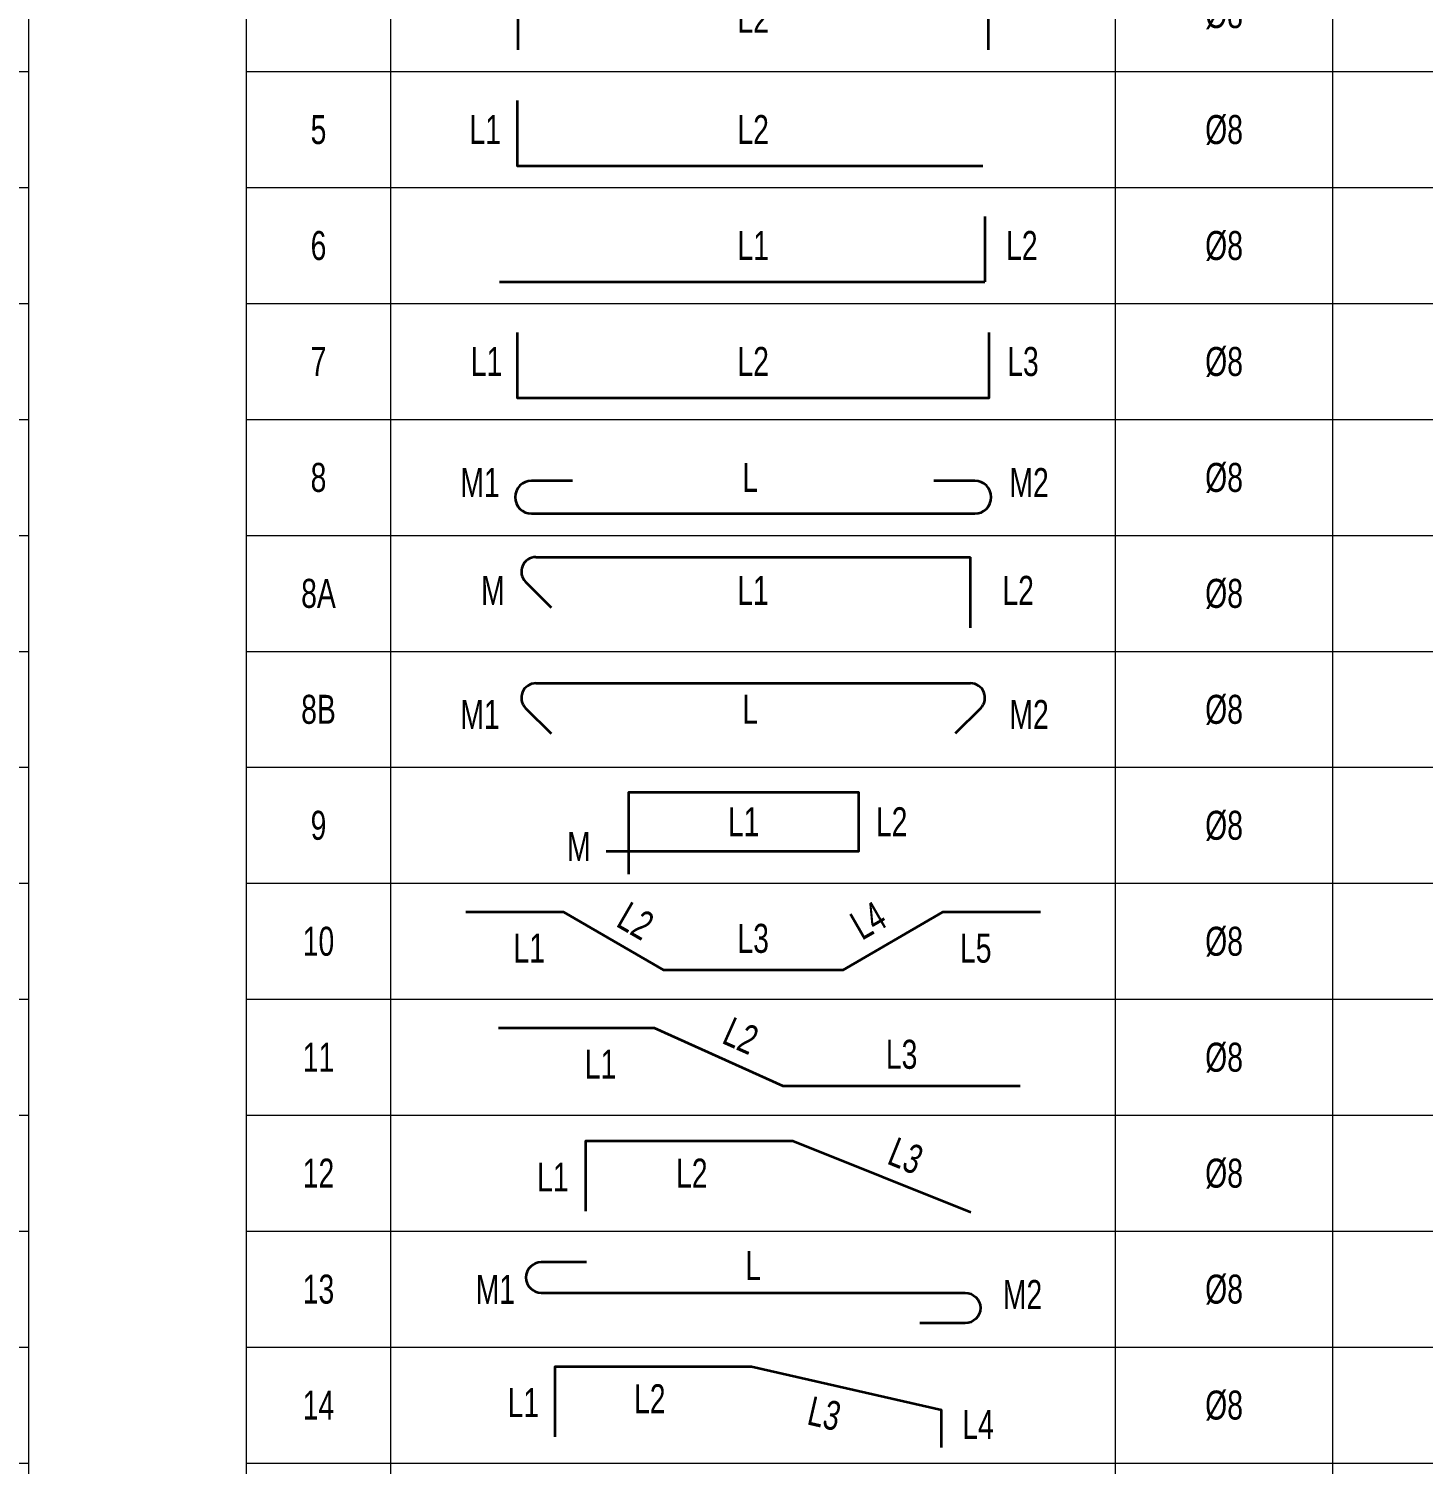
# Model space of a CAD drawing. Header units: millimetres. Extents: x -15569 to 41958, y -841 to 21330.
# Drawn here: x 19809.4 to 19905.7, y 5918.9 to 6017.9 of the extents above; entities that cross this region are included whole.
import ezdxf
from ezdxf.enums import TextEntityAlignment as Align

# ---------------------------------------------------------------- set-up
doc = ezdxf.new("R2010")
doc.units = ezdxf.units.MM
for name, color, linetype, lineweight in [('DCE_BaoBeTong', 9, 'Continuous', 20), ('Dce_text', 2, 'Continuous', 30), ('DCE_ThepChu', 6, 'Continuous', 35)]:
    doc.layers.add(name, color=color, linetype=linetype, lineweight=lineweight)
doc.styles.add('Dce_Text', font='arial.ttf', dxfattribs={"width": 0.8})

# ---------------------------------------------------------------- blocks, each defined once
blk = doc.blocks.new('TK3R1')
at = {"layer": 'DCE_BaoBeTong'}
blk.add_lwpolyline([(15, -8), (25, -8), (75, -8), (90, -8), (122.5, -8), (135, -8), (147.5, -8), (167.5, -8), (192.5, -8), (192.5, 0)], dxfattribs=at)
at = {"layer": 'Dce_text', "color": 2, "style": 'Dce_Text', "width": 0.8, "flags": 4}
for tag, p in [('SH', (20, -4)), ('SKC', (116.25, -4)), ('SL', (128.75, -4)), ('L1', (49.795, -4)), ('DK', (82.5, -4)), ('sumL', (100, -4))]:
    blk.add_attdef(tag, text='', height=2, dxfattribs=at).set_placement(p, align=Align.MIDDLE_CENTER)
blk.add_attdef('L2', text='', height=2, dxfattribs=at).set_placement((67.258, -4), align=Align.MIDDLE_LEFT)
at = {"layer": 'Dce_text', "color": 2, "style": 'Dce_Text', "width": 0.8}
blk.add_attdef('TSL', text='', height=2, dxfattribs=at).set_placement((141.25, -4), align=Align.MIDDLE_CENTER)
at = {"layer": 'Dce_text', "color": 2, "style": 'Dce_Text', "width": 0.8, "flags": 4}
for tag, p in [('Lall', (162.5, -4)), ('KL', (185.5, -4))]:
    blk.add_attdef(tag, text='', height=2, dxfattribs=at).set_placement(p, align=Align.MIDDLE_RIGHT)
blk = doc.blocks.new('TK5R1')
at = {"layer": 'DCE_BaoBeTong'}
blk.add_lwpolyline([(15, -8), (25, -8), (75, -8), (90, -8), (122.5, -8), (135, -8), (147.5, -8), (167.5, -8), (192.5, -8), (192.5, 0)], dxfattribs=at)
at = {"layer": 'Dce_text', "color": 2, "style": 'Dce_Text', "width": 0.8, "flags": 4}
for tag, p in [('SH', (20, -4)), ('L2', (50, -4)), ('SKC', (116.25, -4)), ('SL', (128.75, -4)), ('DK', (82.5, -4)), ('sumL', (100, -4))]:
    blk.add_attdef(tag, text='', height=2, dxfattribs=at).set_placement(p, align=Align.MIDDLE_CENTER)
at = {"layer": 'Dce_text', "color": 2, "style": 'Dce_Text', "width": 0.8}
blk.add_attdef('TSL', text='', height=2, dxfattribs=at).set_placement((141.25, -4), align=Align.MIDDLE_CENTER)
at = {"layer": 'Dce_text', "color": 2, "style": 'Dce_Text', "width": 0.8, "flags": 4}
for tag, p in [('Lall', (162.5, -4)), ('L1', (32.59, -4)), ('KL', (185.5, -4))]:
    blk.add_attdef(tag, text='', height=2, dxfattribs=at).set_placement(p, align=Align.MIDDLE_RIGHT)
blk = doc.blocks.new('TK6R1')
at = {"layer": 'DCE_BaoBeTong'}
blk.add_lwpolyline([(15, -8), (25, -8), (75, -8), (90, -8), (122.5, -8), (135, -8), (147.5, -8), (167.5, -8), (192.5, -8), (192.5, 0)], dxfattribs=at)
at = {"layer": 'Dce_text', "color": 2, "style": 'Dce_Text', "width": 0.8, "flags": 4}
for tag, p in [('SH', (20, -4)), ('SKC', (116.25, -4)), ('SL', (128.75, -4)), ('L1', (50, -4)), ('DK', (82.5, -4)), ('sumL', (100, -4))]:
    blk.add_attdef(tag, text='', height=2, dxfattribs=at).set_placement(p, align=Align.MIDDLE_CENTER)
blk.add_attdef('L2', text='', height=2, dxfattribs=at).set_placement((67.456, -4), align=Align.MIDDLE_LEFT)
at = {"layer": 'Dce_text', "color": 2, "style": 'Dce_Text', "width": 0.8}
blk.add_attdef('TSL', text='', height=2, dxfattribs=at).set_placement((141.25, -4), align=Align.MIDDLE_CENTER)
at = {"layer": 'Dce_text', "color": 2, "style": 'Dce_Text', "width": 0.8, "flags": 4}
for tag, p in [('Lall', (162.5, -4)), ('KL', (185.5, -4))]:
    blk.add_attdef(tag, text='', height=2, dxfattribs=at).set_placement(p, align=Align.MIDDLE_RIGHT)
blk = doc.blocks.new('TK2R1')
at = {"layer": 'DCE_BaoBeTong'}
blk.add_lwpolyline([(15, -8), (25, -8), (75, -8), (90, -8), (122.5, -8), (135, -8), (147.5, -8), (167.5, -8), (192.5, -8), (192.5, 0)], dxfattribs=at)
at = {"layer": 'Dce_text', "color": 2, "style": 'Dce_Text', "width": 0.8, "flags": 4}
for tag, p in [('SH', (20, -4)), ('SKC', (116.25, -4)), ('SL', (128.75, -4)), ('L2', (50, -4.259)), ('DK', (82.5, -4)), ('sumL', (100, -4))]:
    blk.add_attdef(tag, text='', height=2, dxfattribs=at).set_placement(p, align=Align.MIDDLE_CENTER)
at = {"layer": 'Dce_text', "color": 2, "style": 'Dce_Text', "width": 0.8}
blk.add_attdef('TSL', text='', height=2, dxfattribs=at).set_placement((141.25, -4), align=Align.MIDDLE_CENTER)
at = {"layer": 'Dce_text', "color": 2, "style": 'Dce_Text', "width": 0.8, "flags": 4}
for tag, p in [('Lall', (162.5, -4)), ('L1', (33.18, -4)), ('KL', (185.5, -4))]:
    blk.add_attdef(tag, text='', height=2, dxfattribs=at).set_placement(p, align=Align.MIDDLE_RIGHT)
blk = doc.blocks.new('TK1R1')
at = {"layer": 'DCE_BaoBeTong'}
blk.add_lwpolyline([(15, -8), (25, -8), (75, -8), (90, -8), (122.5, -8), (135, -8), (147.5, -8), (167.5, -8), (192.5, -8), (192.5, 0)], dxfattribs=at)
at = {"layer": 'Dce_text', "color": 2, "style": 'Dce_Text', "width": 0.8, "flags": 4}
for tag, p in [('SH', (20, -4)), ('SKC', (116.25, -4)), ('SL', (128.75, -4)), ('L', (50, -4)), ('DK', (82.5, -4)), ('sumL', (100, -4))]:
    blk.add_attdef(tag, text='', height=2, dxfattribs=at).set_placement(p, align=Align.MIDDLE_CENTER)
at = {"layer": 'Dce_text', "color": 2, "style": 'Dce_Text', "width": 0.8}
blk.add_attdef('TSL', text='', height=2, dxfattribs=at).set_placement((141.25, -4), align=Align.MIDDLE_CENTER)
at = {"layer": 'Dce_text', "color": 2, "style": 'Dce_Text', "width": 0.8, "flags": 4}
for tag, p in [('Lall', (162.5, -4)), ('KL', (185.5, -4))]:
    blk.add_attdef(tag, text='', height=2, dxfattribs=at).set_placement(p, align=Align.MIDDLE_RIGHT)
blk = doc.blocks.new('TK4')
at = {"layer": 'DCE_BaoBeTong'}
for p, q in [((0, -8), (0, 0)), ((25, -8), (25, 0)), ((75, -8), (75, 0)), ((90, -8), (90, 0))]:
    blk.add_line(p, q, dxfattribs=at)
for points in [[(15, -8), (25, -8), (75, -8), (90, -8), (122.5, -8), (135, -8), (147.5, -8), (167.5, -8), (192.5, -8), (192.5, 0)], [(15, 0), (15, -8)]]:
    blk.add_lwpolyline(points, dxfattribs=at)
at = {"layer": 'DCE_ThepChu'}
blk.add_lwpolyline([(33.781, -6.5), (33.781, -2), (66.219, -2), (66.219, -6.5)], dxfattribs=at)
at = {"layer": 'Dce_text', "color": 2, "style": 'Dce_Text', "width": 0.7, "flags": 4}
for tag, p in [('SH', (20, -4)), ('SKC', (116.25, -4)), ('SL', (128.75, -4)), ('L2', (50, -4.319)), ('DK', (82.5, -4)), ('sumL', (100, -4))]:
    blk.add_attdef(tag, text='', height=2, dxfattribs=at).set_placement(p, align=Align.MIDDLE_CENTER)
blk.add_attdef('L3', text='', height=2, dxfattribs=at).set_placement((67.485, -4), align=Align.MIDDLE_LEFT)
at = {"layer": 'Dce_text', "color": 2, "style": 'Dce_Text', "width": 0.7}
blk.add_attdef('TSL', text='', height=2, dxfattribs=at).set_placement((141.25, -4), align=Align.MIDDLE_CENTER)
at = {"layer": 'Dce_text', "color": 2, "style": 'Dce_Text', "width": 0.7, "flags": 4}
for tag, p in [('Lall', (162.5, -4)), ('L1', (32.425, -4)), ('KL', (185.5, -4))]:
    blk.add_attdef(tag, text='', height=2, dxfattribs=at).set_placement(p, align=Align.MIDDLE_RIGHT)
blk = doc.blocks.new('TK5')
at = {"layer": 'DCE_BaoBeTong'}
for p, q in [((0, -8), (0, 0)), ((25, -8), (25, 0)), ((75, -8), (75, 0)), ((90, -8), (90, 0))]:
    blk.add_line(p, q, dxfattribs=at)
for points in [[(15, -8), (25, -8), (75, -8), (90, -8), (122.5, -8), (135, -8), (147.5, -8), (167.5, -8), (192.5, -8), (192.5, 0)], [(15, 0), (15, -8)]]:
    blk.add_lwpolyline(points, dxfattribs=at)
at = {"layer": 'DCE_ThepChu'}
blk.add_lwpolyline([(33.718, -2), (33.718, -6.5), (65.842, -6.5)], dxfattribs=at)
at = {"layer": 'Dce_text', "color": 2, "style": 'Dce_Text', "width": 0.7, "flags": 4}
for tag, p in [('SH', (20, -4)), ('L2', (50, -4)), ('SKC', (116.25, -4)), ('SL', (128.75, -4)), ('DK', (82.5, -4)), ('sumL', (100, -4))]:
    blk.add_attdef(tag, text='', height=2, dxfattribs=at).set_placement(p, align=Align.MIDDLE_CENTER)
at = {"layer": 'Dce_text', "color": 2, "style": 'Dce_Text', "width": 0.7}
blk.add_attdef('TSL', text='', height=2, dxfattribs=at).set_placement((141.25, -4), align=Align.MIDDLE_CENTER)
at = {"layer": 'Dce_text', "color": 2, "style": 'Dce_Text', "width": 0.7, "flags": 4}
for tag, p in [('Lall', (162.5, -4)), ('L1', (32.59, -4)), ('KL', (185.5, -4))]:
    blk.add_attdef(tag, text='', height=2, dxfattribs=at).set_placement(p, align=Align.MIDDLE_RIGHT)
blk = doc.blocks.new('TK6')
at = {"layer": 'DCE_BaoBeTong'}
for p, q in [((0, -8), (0, 0)), ((25, -8), (25, 0)), ((75, -8), (75, 0)), ((90, -8), (90, 0))]:
    blk.add_line(p, q, dxfattribs=at)
for points in [[(15, -8), (25, -8), (75, -8), (90, -8), (122.5, -8), (135, -8), (147.5, -8), (167.5, -8), (192.5, -8), (192.5, 0)], [(15, 0), (15, -8)]]:
    blk.add_lwpolyline(points, dxfattribs=at)
at = {"layer": 'DCE_ThepChu'}
for p in [(65.984, -2), (32.5, -6.5)]:
    blk.add_line(p, (65.984, -6.5), dxfattribs=at)
at = {"layer": 'Dce_text', "color": 2, "style": 'Dce_Text', "width": 0.7, "flags": 4}
for tag, p in [('SH', (20, -4)), ('SKC', (116.25, -4)), ('SL', (128.75, -4)), ('L1', (50, -4)), ('DK', (82.5, -4)), ('sumL', (100, -4))]:
    blk.add_attdef(tag, text='', height=2, dxfattribs=at).set_placement(p, align=Align.MIDDLE_CENTER)
blk.add_attdef('L2', text='', height=2, dxfattribs=at).set_placement((67.456, -4), align=Align.MIDDLE_LEFT)
at = {"layer": 'Dce_text', "color": 2, "style": 'Dce_Text', "width": 0.7}
blk.add_attdef('TSL', text='', height=2, dxfattribs=at).set_placement((141.25, -4), align=Align.MIDDLE_CENTER)
at = {"layer": 'Dce_text', "color": 2, "style": 'Dce_Text', "width": 0.7, "flags": 4}
for tag, p in [('Lall', (162.5, -4)), ('KL', (185.5, -4))]:
    blk.add_attdef(tag, text='', height=2, dxfattribs=at).set_placement(p, align=Align.MIDDLE_RIGHT)
blk = doc.blocks.new('TK7')
at = {"layer": 'DCE_BaoBeTong'}
for p, q in [((0, -8), (0, 0)), ((25, -8), (25, 0)), ((75, -8), (75, 0)), ((90, -8), (90, 0))]:
    blk.add_line(p, q, dxfattribs=at)
for points in [[(15, -8), (25, -8), (75, -8), (90, -8), (122.5, -8), (135, -8), (147.5, -8), (167.5, -8), (192.5, -8), (192.5, 0)], [(15, 0), (15, -8)]]:
    blk.add_lwpolyline(points, dxfattribs=at)
at = {"layer": 'DCE_ThepChu'}
blk.add_lwpolyline([(33.715, -2), (33.715, -6.5), (66.285, -6.5), (66.285, -2)], dxfattribs=at)
at = {"layer": 'Dce_text', "color": 2, "style": 'Dce_Text', "width": 0.7, "flags": 4}
for tag, p in [('SH', (20, -4)), ('L2', (50, -4)), ('SKC', (116.25, -4)), ('SL', (128.75, -4)), ('DK', (82.5, -4)), ('sumL', (100, -4))]:
    blk.add_attdef(tag, text='', height=2, dxfattribs=at).set_placement(p, align=Align.MIDDLE_CENTER)
blk.add_attdef('L3', text='', height=2, dxfattribs=at).set_placement((67.533, -4), align=Align.MIDDLE_LEFT)
at = {"layer": 'Dce_text', "color": 2, "style": 'Dce_Text', "width": 0.7}
blk.add_attdef('TSL', text='', height=2, dxfattribs=at).set_placement((141.25, -4), align=Align.MIDDLE_CENTER)
at = {"layer": 'Dce_text', "color": 2, "style": 'Dce_Text', "width": 0.7, "flags": 4}
for tag, p in [('Lall', (162.5, -4)), ('L1', (32.684, -4)), ('KL', (185.5, -4))]:
    blk.add_attdef(tag, text='', height=2, dxfattribs=at).set_placement(p, align=Align.MIDDLE_RIGHT)
blk = doc.blocks.new('TK8')
at = {"layer": 'DCE_BaoBeTong'}
for p, q in [((0, -8), (0, 0)), ((25, -8), (25, 0)), ((75, -8), (75, 0)), ((90, -8), (90, 0))]:
    blk.add_line(p, q, dxfattribs=at)
for points in [[(15, -8), (25, -8), (75, -8), (90, -8), (122.5, -8), (135, -8), (147.5, -8), (167.5, -8), (192.5, -8), (192.5, 0)], [(15, 0), (15, -8)]]:
    blk.add_lwpolyline(points, dxfattribs=at)
at = {"layer": 'DCE_ThepChu'}
blk.add_lwpolyline([(37.54, -4.232), (34.705, -4.232, 1), (34.705, -6.5), (65.295, -6.5, 1), (65.295, -4.232), (62.46, -4.232)], format="xyb", dxfattribs=at)
at = {"layer": 'Dce_text', "color": 2, "style": 'Dce_Text', "width": 0.7, "flags": 4}
for tag, p in [('SH', (20, -4)), ('SKC', (116.25, -4)), ('SL', (128.75, -4)), ('L', (49.792, -4)), ('DK', (82.5, -4)), ('sumL', (100, -4))]:
    blk.add_attdef(tag, text='', height=2, dxfattribs=at).set_placement(p, align=Align.MIDDLE_CENTER)
at = {"layer": 'Dce_text', "color": 2, "style": 'Dce_Text', "width": 0.7}
blk.add_attdef('TSL', text='', height=2, dxfattribs=at).set_placement((141.25, -4), align=Align.MIDDLE_CENTER)
at = {"layer": 'Dce_text', "color": 2, "style": 'Dce_Text', "width": 0.7, "flags": 4}
for tag, p in [('Lall', (162.5, -4)), ('KL', (185.5, -4))]:
    blk.add_attdef(tag, text='', height=2, dxfattribs=at).set_placement(p, align=Align.MIDDLE_RIGHT)
at = {"layer": 'Dce_text', "color": 2, "style": 'Dce_Text', "width": 0.7}
blk.add_attdef('M1', text='', height=2, dxfattribs=at).set_placement((32.502, -4.356), align=Align.MIDDLE_RIGHT)
blk.add_attdef('M2', text='', height=2, dxfattribs=at).set_placement((67.686, -4.356), align=Align.MIDDLE_LEFT)
blk = doc.blocks.new('TK9')
at = {"layer": 'DCE_BaoBeTong'}
for p, q in [((0, -8), (0, 0)), ((25, -8), (25, 0)), ((75, -8), (75, 0)), ((90, -8), (90, 0))]:
    blk.add_line(p, q, dxfattribs=at)
for points in [[(15, -8), (25, -8), (75, -8), (90, -8), (122.5, -8), (135, -8), (147.5, -8), (167.5, -8), (192.5, -8), (192.5, 0)], [(15, 0), (15, -8)]]:
    blk.add_lwpolyline(points, dxfattribs=at)
at = {"layer": 'DCE_ThepChu'}
blk.add_lwpolyline([(41.422, -7.374), (41.422, -1.704), (57.261, -1.704), (57.261, -5.809), (39.856, -5.809)], dxfattribs=at)
at = {"layer": 'Dce_text', "color": 2, "style": 'Dce_Text', "width": 0.7, "flags": 4}
for tag, p in [('SH', (20, -4)), ('SKC', (116.25, -4)), ('SL', (128.75, -4)), ('DK', (82.5, -4)), ('sumL', (100, -4))]:
    blk.add_attdef(tag, text='', height=2, dxfattribs=at).set_placement(p, align=Align.MIDDLE_CENTER)
at = {"layer": 'Dce_text', "color": 2, "style": 'Dce_Text', "width": 0.7}
for tag, p in [('L1', (49.341, -3.756)), ('TSL', (141.25, -4))]:
    blk.add_attdef(tag, text='', height=2, dxfattribs=at).set_placement(p, align=Align.MIDDLE_CENTER)
blk.add_attdef('L2', text='', height=2, dxfattribs=at).set_placement((58.471, -3.756), align=Align.MIDDLE_LEFT)
at = {"layer": 'Dce_text', "color": 2, "style": 'Dce_Text', "width": 0.7, "flags": 4}
for tag, p in [('Lall', (162.5, -4)), ('KL', (185.5, -4))]:
    blk.add_attdef(tag, text='', height=2, dxfattribs=at).set_placement(p, align=Align.MIDDLE_RIGHT)
at = {"layer": 'Dce_text', "color": 2, "style": 'Dce_Text', "width": 0.7}
blk.add_attdef('M', text='', height=2, dxfattribs=at).set_placement((38.779, -5.468), align=Align.MIDDLE_RIGHT)
blk = doc.blocks.new('TK10')
at = {"layer": 'DCE_BaoBeTong'}
for p, q in [((0, -8), (0, 0)), ((25, -8), (25, 0)), ((75, -8), (75, 0)), ((90, -8), (90, 0))]:
    blk.add_line(p, q, dxfattribs=at)
for points in [[(15, -8), (25, -8), (75, -8), (90, -8), (122.5, -8), (135, -8), (147.5, -8), (167.5, -8), (192.5, -8), (192.5, 0)], [(15, 0), (15, -8)]]:
    blk.add_lwpolyline(points, dxfattribs=at)
at = {"layer": 'DCE_ThepChu'}
blk.add_lwpolyline([(69.82, -2), (63.065, -2), (56.177, -6), (43.823, -6), (36.935, -2), (30.18, -2)], dxfattribs=at)
at = {"layer": 'Dce_text', "color": 2, "style": 'Dce_Text', "width": 0.7}
for tag, rotation, p in [('L2', 330, (41.892, -2.602)), ('L4', 30, (57.941, -2.571))]:
    blk.add_attdef(tag, text='', height=2, rotation=rotation, dxfattribs=at).set_placement(p, align=Align.MIDDLE_CENTER)
at = {"layer": 'Dce_text', "color": 2, "style": 'Dce_Text', "width": 0.7, "flags": 4}
for tag, p in [('SH', (20, -4)), ('SKC', (116.25, -4)), ('SL', (128.75, -4)), ('DK', (82.5, -4)), ('sumL', (100, -4))]:
    blk.add_attdef(tag, text='', height=2, dxfattribs=at).set_placement(p, align=Align.MIDDLE_CENTER)
at = {"layer": 'Dce_text', "color": 2, "style": 'Dce_Text', "width": 0.7}
for tag, p in [('L3', (50, -3.801)), ('TSL', (141.25, -4))]:
    blk.add_attdef(tag, text='', height=2, dxfattribs=at).set_placement(p, align=Align.MIDDLE_CENTER)
at = {"layer": 'Dce_text', "color": 2, "style": 'Dce_Text', "width": 0.7, "flags": 4}
for tag, p in [('Lall', (162.5, -4)), ('KL', (185.5, -4))]:
    blk.add_attdef(tag, text='', height=2, dxfattribs=at).set_placement(p, align=Align.MIDDLE_RIGHT)
at = {"layer": 'Dce_text', "color": 2, "style": 'Dce_Text', "width": 0.7}
blk.add_attdef('L1', text='', height=2, dxfattribs=at).set_placement((35.631, -4.476), align=Align.MIDDLE_RIGHT)
blk.add_attdef('L5', text='', height=2, dxfattribs=at).set_placement((64.274, -4.476), align=Align.MIDDLE_LEFT)
blk = doc.blocks.new('TK11')
at = {"layer": 'DCE_BaoBeTong'}
for p, q in [((0, -8), (0, 0)), ((25, -8), (25, 0)), ((75, -8), (75, 0)), ((90, -8), (90, 0))]:
    blk.add_line(p, q, dxfattribs=at)
for points in [[(15, -8), (25, -8), (75, -8), (90, -8), (122.5, -8), (135, -8), (147.5, -8), (167.5, -8), (192.5, -8), (192.5, 0)], [(15, 0), (15, -8)]]:
    blk.add_lwpolyline(points, dxfattribs=at)
at = {"layer": 'DCE_ThepChu'}
blk.add_lwpolyline([(68.423, -6), (52.068, -6), (43.18, -2), (32.426, -2)], dxfattribs=at)
at = {"layer": 'Dce_text', "color": 2, "style": 'Dce_Text', "width": 0.7}
blk.add_attdef('L2', text='', height=2, rotation=336, dxfattribs=at).set_placement((49.151, -2.526), align=Align.MIDDLE_CENTER)
at = {"layer": 'Dce_text', "color": 2, "style": 'Dce_Text', "width": 0.7, "flags": 4}
for tag, p in [('SH', (20, -4)), ('SKC', (116.25, -4)), ('SL', (128.75, -4)), ('DK', (82.5, -4)), ('sumL', (100, -4))]:
    blk.add_attdef(tag, text='', height=2, dxfattribs=at).set_placement(p, align=Align.MIDDLE_CENTER)
at = {"layer": 'Dce_text', "color": 2, "style": 'Dce_Text', "width": 0.7}
for tag, p in [('L3', (60.245, -3.801)), ('TSL', (141.25, -4))]:
    blk.add_attdef(tag, text='', height=2, dxfattribs=at).set_placement(p, align=Align.MIDDLE_CENTER)
at = {"layer": 'Dce_text', "color": 2, "style": 'Dce_Text', "width": 0.7, "flags": 4}
for tag, p in [('Lall', (162.5, -4)), ('KL', (185.5, -4))]:
    blk.add_attdef(tag, text='', height=2, dxfattribs=at).set_placement(p, align=Align.MIDDLE_RIGHT)
at = {"layer": 'Dce_text', "color": 2, "style": 'Dce_Text', "width": 0.7}
blk.add_attdef('L1', text='', height=2, dxfattribs=at).set_placement((40.549, -4.476), align=Align.MIDDLE_RIGHT)
blk = doc.blocks.new('TK12')
at = {"layer": 'DCE_BaoBeTong'}
for p, q in [((0, -8), (0, 0)), ((25, -8), (25, 0)), ((75, -8), (75, 0)), ((90, -8), (90, 0))]:
    blk.add_line(p, q, dxfattribs=at)
for points in [[(15, -8), (25, -8), (75, -8), (90, -8), (122.5, -8), (135, -8), (147.5, -8), (167.5, -8), (192.5, -8), (192.5, 0)], [(15, 0), (15, -8)]]:
    blk.add_lwpolyline(points, dxfattribs=at)
at = {"layer": 'DCE_ThepChu'}
blk.add_lwpolyline([(65.016, -6.707), (52.735, -1.791), (38.432, -1.791), (38.432, -6.621)], dxfattribs=at)
at = {"layer": 'Dce_text', "color": 2, "style": 'Dce_Text', "width": 0.7}
blk.add_attdef('L3', text='', height=2, rotation=338, dxfattribs=at).set_placement((60.534, -2.803), align=Align.MIDDLE_CENTER)
at = {"layer": 'Dce_text', "color": 2, "style": 'Dce_Text', "width": 0.7, "flags": 4}
for tag, p in [('SH', (20, -4)), ('SKC', (116.25, -4)), ('SL', (128.75, -4)), ('DK', (82.5, -4)), ('sumL', (100, -4))]:
    blk.add_attdef(tag, text='', height=2, dxfattribs=at).set_placement(p, align=Align.MIDDLE_CENTER)
at = {"layer": 'Dce_text', "color": 2, "style": 'Dce_Text', "width": 0.7}
for tag, p in [('L2', (45.765, -4.001)), ('TSL', (141.25, -4))]:
    blk.add_attdef(tag, text='', height=2, dxfattribs=at).set_placement(p, align=Align.MIDDLE_CENTER)
at = {"layer": 'Dce_text', "color": 2, "style": 'Dce_Text', "width": 0.7, "flags": 4}
for tag, p in [('Lall', (162.5, -4)), ('KL', (185.5, -4))]:
    blk.add_attdef(tag, text='', height=2, dxfattribs=at).set_placement(p, align=Align.MIDDLE_RIGHT)
at = {"layer": 'Dce_text', "color": 2, "style": 'Dce_Text', "width": 0.7}
blk.add_attdef('L1', text='', height=2, dxfattribs=at).set_placement((37.261, -4.267), align=Align.MIDDLE_RIGHT)
blk = doc.blocks.new('TK13')
at = {"layer": 'DCE_BaoBeTong'}
for p, q in [((0, -8), (0, 0)), ((25, -8), (25, 0)), ((75, -8), (75, 0)), ((90, -8), (90, 0))]:
    blk.add_line(p, q, dxfattribs=at)
for points in [[(15, -8), (25, -8), (75, -8), (90, -8), (122.5, -8), (135, -8), (147.5, -8), (167.5, -8), (192.5, -8), (192.5, 0)], [(15, 0), (15, -8)]]:
    blk.add_lwpolyline(points, dxfattribs=at)
at = {"layer": 'DCE_ThepChu'}
blk.add_lwpolyline([(38.5, -2.148), (35.372, -2.148, 1), (35.372, -4.251), (64.628, -4.251, -1), (64.628, -6.353), (61.5, -6.353)], format="xyb", dxfattribs=at)
at = {"layer": 'Dce_text', "color": 2, "style": 'Dce_Text', "width": 0.7, "flags": 4}
for tag, p in [('L', (50, -2.377)), ('SH', (20, -4)), ('SKC', (116.25, -4)), ('SL', (128.75, -4)), ('DK', (82.5, -4)), ('sumL', (100, -4))]:
    blk.add_attdef(tag, text='', height=2, dxfattribs=at).set_placement(p, align=Align.MIDDLE_CENTER)
at = {"layer": 'Dce_text', "color": 2, "style": 'Dce_Text', "width": 0.7}
blk.add_attdef('TSL', text='', height=2, dxfattribs=at).set_placement((141.25, -4), align=Align.MIDDLE_CENTER)
at = {"layer": 'Dce_text', "color": 2, "style": 'Dce_Text', "width": 0.7, "flags": 4}
for tag, p in [('Lall', (162.5, -4)), ('KL', (185.5, -4))]:
    blk.add_attdef(tag, text='', height=2, dxfattribs=at).set_placement(p, align=Align.MIDDLE_RIGHT)
at = {"layer": 'Dce_text', "color": 2, "style": 'Dce_Text', "width": 0.7}
blk.add_attdef('M1', text='', height=2, dxfattribs=at).set_placement((33.564, -4.019), align=Align.MIDDLE_RIGHT)
blk.add_attdef('M2', text='', height=2, dxfattribs=at).set_placement((67.233, -4.374), align=Align.MIDDLE_LEFT)
blk = doc.blocks.new('TK14')
at = {"layer": 'DCE_BaoBeTong'}
for p, q in [((0, -8), (0, 0)), ((25, -8), (25, 0)), ((75, -8), (75, 0)), ((90, -8), (90, 0))]:
    blk.add_line(p, q, dxfattribs=at)
for points in [[(15, -8), (25, -8), (75, -8), (90, -8), (122.5, -8), (135, -8), (147.5, -8), (167.5, -8), (192.5, -8), (192.5, 0)], [(15, 0), (15, -8)]]:
    blk.add_lwpolyline(points, dxfattribs=at)
at = {"layer": 'DCE_ThepChu'}
blk.add_lwpolyline([(63, -6.939), (63, -4.362), (49.875, -1.355), (36.321, -1.355), (36.321, -6.185)], dxfattribs=at)
at = {"layer": 'Dce_text', "color": 2, "style": 'Dce_Text', "width": 0.7, "flags": 4}
for tag, p in [('SH', (20, -4)), ('SKC', (116.25, -4)), ('SL', (128.75, -4)), ('DK', (82.5, -4)), ('sumL', (100, -4))]:
    blk.add_attdef(tag, text='', height=2, dxfattribs=at).set_placement(p, align=Align.MIDDLE_CENTER)
at = {"layer": 'Dce_text', "color": 2, "style": 'Dce_Text', "width": 0.7}
blk.add_attdef('L1', text='', height=2, dxfattribs=at).set_placement((35.226, -3.831), align=Align.MIDDLE_RIGHT)
for tag, p in [('L2', (42.865, -3.565)), ('TSL', (141.25, -4))]:
    blk.add_attdef(tag, text='', height=2, dxfattribs=at).set_placement(p, align=Align.MIDDLE_CENTER)
at = {"layer": 'Dce_text', "color": 2, "style": 'Dce_Text', "width": 0.7, "flags": 4}
for tag, p in [('Lall', (162.5, -4)), ('KL', (185.5, -4))]:
    blk.add_attdef(tag, text='', height=2, dxfattribs=at).set_placement(p, align=Align.MIDDLE_RIGHT)
at = {"layer": 'Dce_text', "color": 2, "style": 'Dce_Text', "width": 0.7}
blk.add_attdef('L3', text='', height=2, rotation=347, dxfattribs=at).set_placement((54.919, -4.585), align=Align.MIDDLE_CENTER)
blk.add_attdef('L4', text='', height=2, dxfattribs=at).set_placement((64.43, -5.331), align=Align.MIDDLE_LEFT)
blk = doc.blocks.new('TK15')
at = {"layer": 'DCE_BaoBeTong'}
for p, q in [((0, -8), (0, 0)), ((25, -8), (25, 0)), ((75, -8), (75, 0)), ((90, -8), (90, 0))]:
    blk.add_line(p, q, dxfattribs=at)
blk.add_lwpolyline([(15, 0), (15, -8)], dxfattribs=at)
at = {"layer": 'Dce_text', "color": 2, "style": 'Dce_Text', "width": 0.7}
blk.add_attdef('L3', text='', height=2, rotation=338, dxfattribs=at).set_placement((56.407, -2.803), align=Align.MIDDLE_CENTER)
at = {"layer": 'Dce_text', "color": 2, "style": 'Dce_Text', "width": 0.7, "flags": 4}
for tag, p in [('SH', (20, -4)), ('SKC', (116.25, -4)), ('SL', (128.75, -4)), ('DK', (82.5, -4)), ('sumL', (100, -4))]:
    blk.add_attdef(tag, text='', height=2, dxfattribs=at).set_placement(p, align=Align.MIDDLE_CENTER)
at = {"layer": 'Dce_text', "color": 2, "style": 'Dce_Text', "width": 0.7}
for tag, p in [('L2', (42.468, -4.001)), ('TSL', (141.25, -4)), ('L4', (65.226, -4.554))]:
    blk.add_attdef(tag, text='', height=2, dxfattribs=at).set_placement(p, align=Align.MIDDLE_CENTER)
at = {"layer": 'Dce_text', "color": 2, "style": 'Dce_Text', "width": 0.7, "flags": 4}
for tag, p in [('Lall', (162.5, -4)), ('KL', (185.5, -4))]:
    blk.add_attdef(tag, text='', height=2, dxfattribs=at).set_placement(p, align=Align.MIDDLE_RIGHT)
at = {"layer": 'Dce_text', "color": 2, "style": 'Dce_Text', "width": 0.7}
blk.add_attdef('L1', text='', height=2, dxfattribs=at).set_placement((35.337, -4.267), align=Align.MIDDLE_RIGHT)
blk = doc.blocks.new('TK8A')
at = {"layer": 'DCE_BaoBeTong'}
for p, q in [((0, -8), (0, 0)), ((25, -8), (25, 0)), ((75, -8), (75, 0)), ((90, -8), (90, 0))]:
    blk.add_line(p, q, dxfattribs=at)
for points in [[(15, -8), (25, -8), (75, -8), (90, -8), (122.5, -8), (135, -8), (147.5, -8), (167.5, -8), (192.5, -8), (192.5, 0)], [(15, 0), (15, -8)]]:
    blk.add_lwpolyline(points, dxfattribs=at)
at = {"layer": 'DCE_ThepChu'}
blk.add_line((35, -1.5), (65, -1.5), dxfattribs=at)
for points in [[(65, -6.388), (65, -1.5)], [(34.293, -3.207), (36.056, -4.97)]]:
    blk.add_lwpolyline(points, dxfattribs=at)
blk.add_arc((35, -2.5), 1, 90, 225, dxfattribs=at)
at = {"layer": 'Dce_text', "color": 2, "style": 'Dce_Text', "width": 0.7, "flags": 4}
for tag, p in [('SH', (20, -4)), ('SKC', (116.25, -4)), ('SL', (128.75, -4)), ('DK', (82.5, -4)), ('sumL', (100, -4))]:
    blk.add_attdef(tag, text='', height=2, dxfattribs=at).set_placement(p, align=Align.MIDDLE_CENTER)
at = {"layer": 'Dce_text', "color": 2, "style": 'Dce_Text', "width": 0.7}
blk.add_attdef('M', text='', height=2, dxfattribs=at).set_placement((32.856, -3.793), align=Align.MIDDLE_RIGHT)
for tag, p in [('L1', (49.987, -3.793)), ('L2', (68.289, -3.793)), ('TSL', (141.25, -4))]:
    blk.add_attdef(tag, text='', height=2, dxfattribs=at).set_placement(p, align=Align.MIDDLE_CENTER)
at = {"layer": 'Dce_text', "color": 2, "style": 'Dce_Text', "width": 0.7, "flags": 4}
for tag, p in [('Lall', (162.5, -4)), ('KL', (185.5, -4))]:
    blk.add_attdef(tag, text='', height=2, dxfattribs=at).set_placement(p, align=Align.MIDDLE_RIGHT)
blk = doc.blocks.new('TK8B')
at = {"layer": 'DCE_BaoBeTong'}
for p, q in [((0, -8), (0, 0)), ((25, -8), (25, 0)), ((75, -8), (75, 0)), ((90, -8), (90, 0))]:
    blk.add_line(p, q, dxfattribs=at)
for points in [[(15, -8), (25, -8), (75, -8), (90, -8), (122.5, -8), (135, -8), (147.5, -8), (167.5, -8), (192.5, -8), (192.5, 0)], [(15, 0), (15, -8)]]:
    blk.add_lwpolyline(points, dxfattribs=at)
at = {"layer": 'DCE_ThepChu'}
blk.add_line((35, -2.206), (65, -2.206), dxfattribs=at)
for points in [[(34.293, -3.913), (36.056, -5.677)], [(65.707, -3.913), (63.944, -5.677)]]:
    blk.add_lwpolyline(points, dxfattribs=at)
for centre, start, end in [((35, -3.206), 90, 225), ((65, -3.206), 315, 90)]:
    blk.add_arc(centre, 1, start, end, dxfattribs=at)
at = {"layer": 'Dce_text', "color": 2, "style": 'Dce_Text', "width": 0.7, "flags": 4}
for tag, p in [('SH', (20, -4)), ('SKC', (116.25, -4)), ('SL', (128.75, -4)), ('L', (49.792, -4)), ('DK', (82.5, -4)), ('sumL', (100, -4))]:
    blk.add_attdef(tag, text='', height=2, dxfattribs=at).set_placement(p, align=Align.MIDDLE_CENTER)
at = {"layer": 'Dce_text', "color": 2, "style": 'Dce_Text', "width": 0.7}
blk.add_attdef('TSL', text='', height=2, dxfattribs=at).set_placement((141.25, -4), align=Align.MIDDLE_CENTER)
at = {"layer": 'Dce_text', "color": 2, "style": 'Dce_Text', "width": 0.7, "flags": 4}
for tag, p in [('Lall', (162.5, -4)), ('KL', (185.5, -4))]:
    blk.add_attdef(tag, text='', height=2, dxfattribs=at).set_placement(p, align=Align.MIDDLE_RIGHT)
at = {"layer": 'Dce_text', "color": 2, "style": 'Dce_Text', "width": 0.7}
blk.add_attdef('M1', text='', height=2, dxfattribs=at).set_placement((32.502, -4.356), align=Align.MIDDLE_RIGHT)
blk.add_attdef('M2', text='', height=2, dxfattribs=at).set_placement((67.686, -4.356), align=Align.MIDDLE_LEFT)
blk = doc.blocks.new('TK4R1')
at = {"layer": 'DCE_BaoBeTong'}
blk.add_lwpolyline([(15, -8), (25, -8), (75, -8), (90, -8), (122.5, -8), (135, -8), (147.5, -8), (167.5, -8), (192.5, -8), (192.5, 0)], dxfattribs=at)
at = {"layer": 'Dce_text', "color": 2, "style": 'Dce_Text', "width": 0.8, "flags": 4}
for tag, p in [('SH', (20, -4)), ('L2', (40.672, -3.225)), ('SKC', (116.25, -4)), ('SL', (128.75, -4)), ('DK', (82.5, -4)), ('sumL', (100, -4))]:
    blk.add_attdef(tag, text='', height=2, dxfattribs=at).set_placement(p, align=Align.MIDDLE_CENTER)
for tag, p in [('L1', (31.925, -3.225)), ('Lall', (162.5, -4)), ('KL', (185.5, -4))]:
    blk.add_attdef(tag, text='', height=2, dxfattribs=at).set_placement(p, align=Align.MIDDLE_RIGHT)
at = {"layer": 'Dce_text', "color": 2, "style": 'Dce_Text', "width": 0.8}
for tag, p in [('TSL', (141.25, -4)), ('L4', (59.112, -5.328))]:
    blk.add_attdef(tag, text='', height=2, dxfattribs=at).set_placement(p, align=Align.MIDDLE_CENTER)
at = {"layer": 'Dce_text', "color": 2, "style": 'Dce_Text', "width": 0.8, "flags": 4}
blk.add_attdef('L3', text='', height=2, dxfattribs=at).set_placement((47.286, -5.328), align=Align.MIDDLE_LEFT)
at = {"layer": 'Dce_text', "color": 2, "style": 'Dce_Text', "width": 0.8}
blk.add_attdef('L5', text='', height=2, dxfattribs=at).set_placement((67.485, -5.328), align=Align.MIDDLE_LEFT)
blk = doc.blocks.new('TK7R1')
at = {"layer": 'DCE_BaoBeTong'}
blk.add_lwpolyline([(15, -8), (25, -8), (75, -8), (90, -8), (122.5, -8), (135, -8), (147.5, -8), (167.5, -8), (192.5, -8), (192.5, 0)], dxfattribs=at)
at = {"layer": 'Dce_text', "color": 2, "style": 'Dce_Text', "width": 0.8, "flags": 4}
blk.add_attdef('L3', text='', height=2, dxfattribs=at).set_placement((47.446, -2.72), align=Align.MIDDLE_LEFT)
at = {"layer": 'Dce_text', "color": 2, "style": 'Dce_Text', "width": 0.8}
for tag, p in [('L4', (59.112, -2.72)), ('TSL', (141.25, -4))]:
    blk.add_attdef(tag, text='', height=2, dxfattribs=at).set_placement(p, align=Align.MIDDLE_CENTER)
blk.add_attdef('L5', text='', height=2, dxfattribs=at).set_placement((67.485, -2.72), align=Align.MIDDLE_LEFT)
at = {"layer": 'Dce_text', "color": 2, "style": 'Dce_Text', "width": 0.8, "flags": 4}
for tag, p in [('SH', (20, -4)), ('SKC', (116.25, -4)), ('SL', (128.75, -4)), ('L2', (40.672, -4.835)), ('DK', (82.5, -4)), ('sumL', (100, -4))]:
    blk.add_attdef(tag, text='', height=2, dxfattribs=at).set_placement(p, align=Align.MIDDLE_CENTER)
for tag, p in [('Lall', (162.5, -4)), ('L1', (31.925, -4.835)), ('KL', (185.5, -4))]:
    blk.add_attdef(tag, text='', height=2, dxfattribs=at).set_placement(p, align=Align.MIDDLE_RIGHT)
blk = doc.blocks.new('Block_ALL')
for name, p in [('TK4', (19616.95, 6022.963)), ('TK5', (19616.95, 6014.963)), ('TK6', (19616.95, 6006.963)), ('TK7', (19616.95, 5998.963)), ('TK8', (19616.95, 5990.963)), ('TK9', (19616.95, 5982.963)), ('TK1R1', (19616.95, 5974.963)), ('TK2R1', (19616.95, 5966.963)), ('TK3R1', (19616.95, 5958.963)), ('TK4R1', (19616.95, 5950.963)), ('TK5R1', (19616.95, 5942.963)), ('TK6R1', (19616.95, 5934.963)), ('TK7R1', (19616.95, 5926.963)), ('TK15', (19809.45, 5918.963))]:
    blk.add_blockref(name, p)
ref = blk.add_blockref('TK4', (19809.45, 6022.963))
ref.add_attrib('L2', 'L2', dxfattribs={"layer": 'Dce_text', "color": 2, "height": 2, "style": 'Dce_Text', "width": 0.7}).set_placement((19859.45, 6018.644), align=Align.MIDDLE_CENTER)
ref.add_attrib('DK', 'Ø8', dxfattribs={"layer": 'Dce_text', "color": 2, "height": 2, "style": 'Dce_Text', "width": 0.7}).set_placement((19891.95, 6018.963), align=Align.MIDDLE_CENTER)
ref = blk.add_blockref('TK5', (19809.45, 6014.963))
ref.add_attrib('SH', '5', dxfattribs={"layer": 'Dce_text', "color": 2, "height": 2, "style": 'Dce_Text', "width": 0.7}).set_placement((19829.45, 6010.963), align=Align.MIDDLE_CENTER)
ref.add_attrib('L2', 'L2', dxfattribs={"layer": 'Dce_text', "color": 2, "height": 2, "style": 'Dce_Text', "width": 0.7}).set_placement((19859.45, 6010.963), align=Align.MIDDLE_CENTER)
ref.add_attrib('L1', 'L1', dxfattribs={"layer": 'Dce_text', "color": 2, "height": 2, "style": 'Dce_Text', "width": 0.7}).set_placement((19842.04, 6010.963), align=Align.MIDDLE_RIGHT)
ref.add_attrib('DK', 'Ø8', dxfattribs={"layer": 'Dce_text', "color": 2, "height": 2, "style": 'Dce_Text', "width": 0.7}).set_placement((19891.95, 6010.963), align=Align.MIDDLE_CENTER)
ref = blk.add_blockref('TK6', (19809.45, 6006.963))
ref.add_attrib('SH', '6', dxfattribs={"layer": 'Dce_text', "color": 2, "height": 2, "style": 'Dce_Text', "width": 0.7}).set_placement((19829.45, 6002.963), align=Align.MIDDLE_CENTER)
ref.add_attrib('L1', 'L1', dxfattribs={"layer": 'Dce_text', "color": 2, "height": 2, "style": 'Dce_Text', "width": 0.7}).set_placement((19859.45, 6002.963), align=Align.MIDDLE_CENTER)
ref.add_attrib('L2', 'L2', dxfattribs={"layer": 'Dce_text', "color": 2, "height": 2, "style": 'Dce_Text', "width": 0.7}).set_placement((19876.906, 6002.963), align=Align.MIDDLE_LEFT)
ref.add_attrib('DK', 'Ø8', dxfattribs={"layer": 'Dce_text', "color": 2, "height": 2, "style": 'Dce_Text', "width": 0.7}).set_placement((19891.95, 6002.963), align=Align.MIDDLE_CENTER)
ref = blk.add_blockref('TK7', (19809.45, 5998.963))
ref.add_attrib('SH', '7', dxfattribs={"layer": 'Dce_text', "color": 2, "height": 2, "style": 'Dce_Text', "width": 0.7}).set_placement((19829.45, 5994.963), align=Align.MIDDLE_CENTER)
ref.add_attrib('L2', 'L2', dxfattribs={"layer": 'Dce_text', "color": 2, "height": 2, "style": 'Dce_Text', "width": 0.7}).set_placement((19859.45, 5994.963), align=Align.MIDDLE_CENTER)
ref.add_attrib('L1', 'L1', dxfattribs={"layer": 'Dce_text', "color": 2, "height": 2, "style": 'Dce_Text', "width": 0.7}).set_placement((19842.134, 5994.963), align=Align.MIDDLE_RIGHT)
ref.add_attrib('L3', 'L3', dxfattribs={"layer": 'Dce_text', "color": 2, "height": 2, "style": 'Dce_Text', "width": 0.7}).set_placement((19876.983, 5994.963), align=Align.MIDDLE_LEFT)
ref.add_attrib('DK', 'Ø8', dxfattribs={"layer": 'Dce_text', "color": 2, "height": 2, "style": 'Dce_Text', "width": 0.7}).set_placement((19891.95, 5994.963), align=Align.MIDDLE_CENTER)
ref = blk.add_blockref('TK8', (19809.45, 5990.963))
ref.add_attrib('M2', 'M2', dxfattribs={"layer": 'Dce_text', "color": 2, "height": 2, "style": 'Dce_Text', "width": 0.7}).set_placement((19877.135, 5986.607), align=Align.MIDDLE_LEFT)
ref.add_attrib('M1', 'M1', dxfattribs={"layer": 'Dce_text', "color": 2, "height": 2, "style": 'Dce_Text', "width": 0.7}).set_placement((19841.952, 5986.607), align=Align.MIDDLE_RIGHT)
ref.add_attrib('DK', 'Ø8', dxfattribs={"layer": 'Dce_text', "color": 2, "height": 2, "style": 'Dce_Text', "width": 0.7}).set_placement((19891.95, 5986.963), align=Align.MIDDLE_CENTER)
ref.add_attrib('L', 'L', dxfattribs={"layer": 'Dce_text', "color": 2, "height": 2, "style": 'Dce_Text', "width": 0.7}).set_placement((19859.242, 5986.963), align=Align.MIDDLE_CENTER)
ref.add_attrib('SH', '8', dxfattribs={"layer": 'Dce_text', "color": 2, "height": 2, "style": 'Dce_Text', "width": 0.7}).set_placement((19829.45, 5986.963), align=Align.MIDDLE_CENTER)
ref = blk.add_blockref('TK8A', (19809.45, 5982.963))
ref.add_attrib('L2', 'L2', dxfattribs={"layer": 'Dce_text', "color": 2, "height": 2, "style": 'Dce_Text', "width": 0.7}).set_placement((19877.738, 5979.17), align=Align.MIDDLE_CENTER)
ref.add_attrib('L1', 'L1', dxfattribs={"layer": 'Dce_text', "color": 2, "height": 2, "style": 'Dce_Text', "width": 0.7}).set_placement((19859.437, 5979.17), align=Align.MIDDLE_CENTER)
ref.add_attrib('M', 'M', dxfattribs={"layer": 'Dce_text', "color": 2, "height": 2, "style": 'Dce_Text', "width": 0.7}).set_placement((19842.306, 5979.17), align=Align.MIDDLE_RIGHT)
ref.add_attrib('DK', 'Ø8', dxfattribs={"layer": 'Dce_text', "color": 2, "height": 2, "style": 'Dce_Text', "width": 0.7}).set_placement((19891.95, 5978.963), align=Align.MIDDLE_CENTER)
ref.add_attrib('SH', '8A', dxfattribs={"layer": 'Dce_text', "color": 2, "height": 2, "style": 'Dce_Text', "width": 0.7}).set_placement((19829.45, 5978.963), align=Align.MIDDLE_CENTER)
ref = blk.add_blockref('TK8B', (19809.45, 5974.963))
ref.add_attrib('M2', 'M2', dxfattribs={"layer": 'Dce_text', "color": 2, "height": 2, "style": 'Dce_Text', "width": 0.7}).set_placement((19877.135, 5970.607), align=Align.MIDDLE_LEFT)
ref.add_attrib('M1', 'M1', dxfattribs={"layer": 'Dce_text', "color": 2, "height": 2, "style": 'Dce_Text', "width": 0.7}).set_placement((19841.952, 5970.607), align=Align.MIDDLE_RIGHT)
ref.add_attrib('DK', 'Ø8', dxfattribs={"layer": 'Dce_text', "color": 2, "height": 2, "style": 'Dce_Text', "width": 0.7}).set_placement((19891.95, 5970.963), align=Align.MIDDLE_CENTER)
ref.add_attrib('L', 'L', dxfattribs={"layer": 'Dce_text', "color": 2, "height": 2, "style": 'Dce_Text', "width": 0.7}).set_placement((19859.242, 5970.963), align=Align.MIDDLE_CENTER)
ref.add_attrib('SH', '8B', dxfattribs={"layer": 'Dce_text', "color": 2, "height": 2, "style": 'Dce_Text', "width": 0.7}).set_placement((19829.45, 5970.963), align=Align.MIDDLE_CENTER)
ref = blk.add_blockref('TK9', (19809.45, 5966.963))
ref.add_attrib('L2', 'L2', dxfattribs={"layer": 'Dce_text', "color": 2, "height": 2, "style": 'Dce_Text', "width": 0.7}).set_placement((19867.92, 5963.207), align=Align.MIDDLE_LEFT)
ref.add_attrib('L1', 'L1', dxfattribs={"layer": 'Dce_text', "color": 2, "height": 2, "style": 'Dce_Text', "width": 0.7}).set_placement((19858.791, 5963.207), align=Align.MIDDLE_CENTER)
ref.add_attrib('M', 'M', dxfattribs={"layer": 'Dce_text', "color": 2, "height": 2, "style": 'Dce_Text', "width": 0.7}).set_placement((19848.228, 5961.496), align=Align.MIDDLE_RIGHT)
ref.add_attrib('SH', '9', dxfattribs={"layer": 'Dce_text', "color": 2, "height": 2, "style": 'Dce_Text', "width": 0.7}).set_placement((19829.45, 5962.963), align=Align.MIDDLE_CENTER)
ref.add_attrib('DK', 'Ø8', dxfattribs={"layer": 'Dce_text', "color": 2, "height": 2, "style": 'Dce_Text', "width": 0.7}).set_placement((19891.95, 5962.963), align=Align.MIDDLE_CENTER)
ref = blk.add_blockref('TK10', (19809.45, 5958.963))
ref.add_attrib('L5', 'L5', dxfattribs={"layer": 'Dce_text', "color": 2, "height": 2, "style": 'Dce_Text', "width": 0.7}).set_placement((19873.723, 5954.487), align=Align.MIDDLE_LEFT)
ref.add_attrib('L4', 'L4', dxfattribs={"layer": 'Dce_text', "color": 2, "height": 2, "rotation": 30, "style": 'Dce_Text', "width": 0.7}).set_placement((19867.39, 5956.392), align=Align.MIDDLE_CENTER)
ref.add_attrib('L3', 'L3', dxfattribs={"layer": 'Dce_text', "color": 2, "height": 2, "style": 'Dce_Text', "width": 0.7}).set_placement((19859.45, 5955.162), align=Align.MIDDLE_CENTER)
ref.add_attrib('L2', 'L2', dxfattribs={"layer": 'Dce_text', "color": 2, "height": 2, "rotation": 330, "style": 'Dce_Text', "width": 0.7}).set_placement((19851.341, 5956.362), align=Align.MIDDLE_CENTER)
ref.add_attrib('L1', 'L1', dxfattribs={"layer": 'Dce_text', "color": 2, "height": 2, "style": 'Dce_Text', "width": 0.7}).set_placement((19845.081, 5954.487), align=Align.MIDDLE_RIGHT)
ref.add_attrib('DK', 'Ø8', dxfattribs={"layer": 'Dce_text', "color": 2, "height": 2, "style": 'Dce_Text', "width": 0.7}).set_placement((19891.95, 5954.963), align=Align.MIDDLE_CENTER)
ref.add_attrib('SH', '10', dxfattribs={"layer": 'Dce_text', "color": 2, "height": 2, "style": 'Dce_Text', "width": 0.7}).set_placement((19829.45, 5954.963), align=Align.MIDDLE_CENTER)
ref = blk.add_blockref('TK11', (19809.45, 5950.963))
ref.add_attrib('SH', '11', dxfattribs={"layer": 'Dce_text', "color": 2, "height": 2, "style": 'Dce_Text', "width": 0.7}).set_placement((19829.45, 5946.963), align=Align.MIDDLE_CENTER)
ref.add_attrib('DK', 'Ø8', dxfattribs={"layer": 'Dce_text', "color": 2, "height": 2, "style": 'Dce_Text', "width": 0.7}).set_placement((19891.95, 5946.963), align=Align.MIDDLE_CENTER)
ref.add_attrib('L1', 'L1', dxfattribs={"layer": 'Dce_text', "color": 2, "height": 2, "style": 'Dce_Text', "width": 0.7}).set_placement((19849.998, 5946.487), align=Align.MIDDLE_RIGHT)
ref.add_attrib('L2', 'L2', dxfattribs={"layer": 'Dce_text', "color": 2, "height": 2, "rotation": 336, "style": 'Dce_Text', "width": 0.7}).set_placement((19858.601, 5948.437), align=Align.MIDDLE_CENTER)
ref.add_attrib('L3', 'L3', dxfattribs={"layer": 'Dce_text', "color": 2, "height": 2, "style": 'Dce_Text', "width": 0.7}).set_placement((19869.695, 5947.162), align=Align.MIDDLE_CENTER)
ref = blk.add_blockref('TK12', (19809.45, 5942.963))
ref.add_attrib('SH', '12', dxfattribs={"layer": 'Dce_text', "color": 2, "height": 2, "style": 'Dce_Text', "width": 0.7}).set_placement((19829.45, 5938.963), align=Align.MIDDLE_CENTER)
ref.add_attrib('DK', 'Ø8', dxfattribs={"layer": 'Dce_text', "color": 2, "height": 2, "style": 'Dce_Text', "width": 0.7}).set_placement((19891.95, 5938.963), align=Align.MIDDLE_CENTER)
ref.add_attrib('L1', 'L1', dxfattribs={"layer": 'Dce_text', "color": 2, "height": 2, "style": 'Dce_Text', "width": 0.7}).set_placement((19846.71, 5938.697), align=Align.MIDDLE_RIGHT)
ref.add_attrib('L2', 'L2', dxfattribs={"layer": 'Dce_text', "color": 2, "height": 2, "style": 'Dce_Text', "width": 0.7}).set_placement((19855.215, 5938.962), align=Align.MIDDLE_CENTER)
ref.add_attrib('L3', 'L3', dxfattribs={"layer": 'Dce_text', "color": 2, "height": 2, "rotation": 338, "style": 'Dce_Text', "width": 0.7}).set_placement((19869.984, 5940.161), align=Align.MIDDLE_CENTER)
ref = blk.add_blockref('TK13', (19809.45, 5934.963))
ref.add_attrib('SH', '13', dxfattribs={"layer": 'Dce_text', "color": 2, "height": 2, "style": 'Dce_Text', "width": 0.7}).set_placement((19829.45, 5930.963), align=Align.MIDDLE_CENTER)
ref.add_attrib('L', 'L', dxfattribs={"layer": 'Dce_text', "color": 2, "height": 2, "style": 'Dce_Text', "width": 0.7}).set_placement((19859.45, 5932.587), align=Align.MIDDLE_CENTER)
ref.add_attrib('DK', 'Ø8', dxfattribs={"layer": 'Dce_text', "color": 2, "height": 2, "style": 'Dce_Text', "width": 0.7}).set_placement((19891.95, 5930.963), align=Align.MIDDLE_CENTER)
ref.add_attrib('M1', 'M1', dxfattribs={"layer": 'Dce_text', "color": 2, "height": 2, "style": 'Dce_Text', "width": 0.7}).set_placement((19843.014, 5930.944), align=Align.MIDDLE_RIGHT)
ref.add_attrib('M2', 'M2', dxfattribs={"layer": 'Dce_text', "color": 2, "height": 2, "style": 'Dce_Text', "width": 0.7}).set_placement((19876.682, 5930.59), align=Align.MIDDLE_LEFT)
ref = blk.add_blockref('TK14', (19809.45, 5926.963))
ref.add_attrib('L4', 'L4', dxfattribs={"layer": 'Dce_text', "color": 2, "height": 2, "style": 'Dce_Text', "width": 0.7}).set_placement((19873.88, 5921.632), align=Align.MIDDLE_LEFT)
ref.add_attrib('L3', 'L3', dxfattribs={"layer": 'Dce_text', "color": 2, "height": 2, "rotation": 347, "style": 'Dce_Text', "width": 0.7}).set_placement((19864.369, 5922.378), align=Align.MIDDLE_CENTER)
ref.add_attrib('L2', 'L2', dxfattribs={"layer": 'Dce_text', "color": 2, "height": 2, "style": 'Dce_Text', "width": 0.7}).set_placement((19852.314, 5923.398), align=Align.MIDDLE_CENTER)
ref.add_attrib('L1', 'L1', dxfattribs={"layer": 'Dce_text', "color": 2, "height": 2, "style": 'Dce_Text', "width": 0.7}).set_placement((19844.676, 5923.133), align=Align.MIDDLE_RIGHT)
ref.add_attrib('DK', 'Ø8', dxfattribs={"layer": 'Dce_text', "color": 2, "height": 2, "style": 'Dce_Text', "width": 0.7}).set_placement((19891.95, 5922.963), align=Align.MIDDLE_CENTER)
ref.add_attrib('SH', '14', dxfattribs={"layer": 'Dce_text', "color": 2, "height": 2, "style": 'Dce_Text', "width": 0.7}).set_placement((19829.45, 5922.963), align=Align.MIDDLE_CENTER)

msp = doc.modelspace()

# ---------------------------------------------------------------- block references
msp.add_blockref('Block_ALL', (0, 0))

doc.saveas('drawing.dxf')
